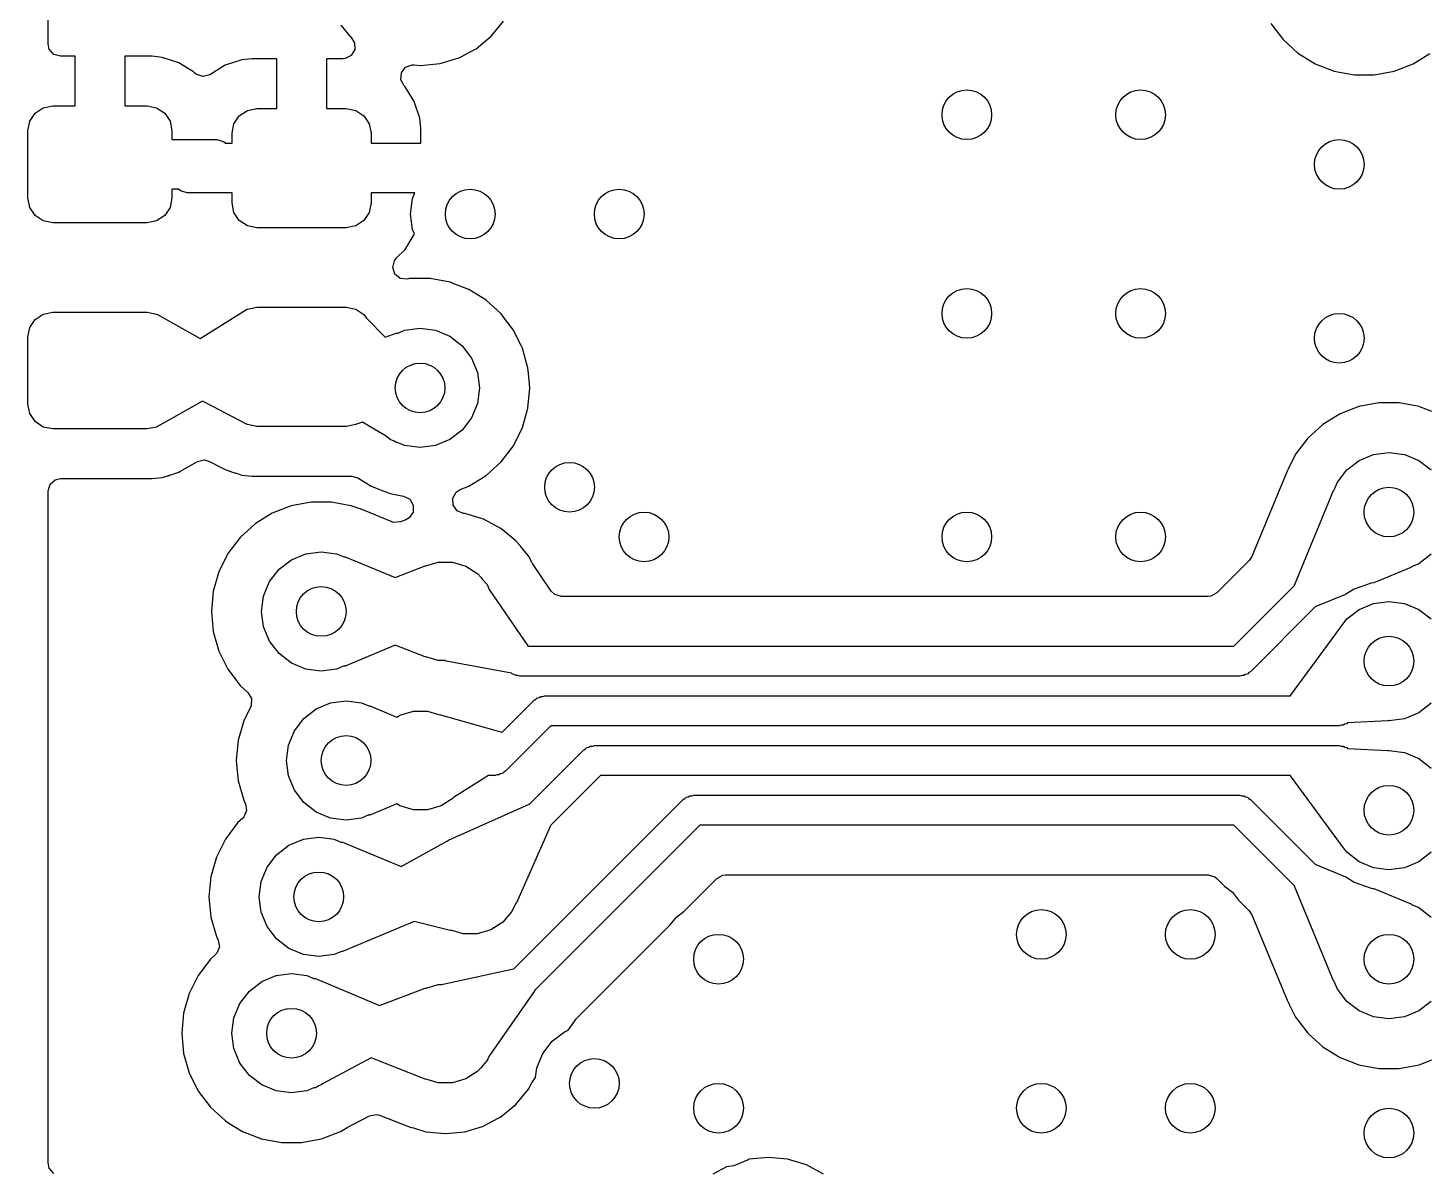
# Model space of a CAD drawing. Extents: x 90 to 175, y -109.5 to -35.9.
# Drawn here: x 149.3 to 163.36, y -83.89 to -72.38 of the extents above; entities that cross this region are included whole.
import ezdxf

# ---------------------------------------------------------------- set-up
doc = ezdxf.new("R2010")
doc.units = 0
doc.layers.add('BLACK', color=7, linetype='CONTINUOUS')

msp = doc.modelspace()

# ---------------------------------------------------------------- linework, layer by layer
at = {"layer": 'BLACK', "linetype": 'CONTINUOUS'}
for p, q in [((149.5, -72.5385), (149.5, -66.364712)), ((152.446898, -72.348514), (152.539114, -72.460881)), ((153.960883, -72.460883), (154.08591, -72.308538)), ((161.810327, -72.331821), (161.86458, -72.403664)), ((161.86458, -72.403664), (161.933237, -72.494581)), ((149.511206, -72.590011), (149.5, -72.5385)), ((152.539114, -72.460881), (152.547359, -72.467647)), ((152.547359, -72.467647), (152.586693, -72.525394)), ((152.586693, -72.525394), (152.588562, -72.595238)), ((153.808538, -72.58591), (153.960883, -72.460883)), ((161.933237, -72.494581), (162.083958, -72.63198)), ((149.556961, -72.642815), (149.511206, -72.590011)), ((149.624, -72.6625), (149.556961, -72.642815)), ((149.7725, -72.6625), (149.624, -72.6625)), ((149.7725, -73.1625), (149.7725, -72.6625)), ((150.547486, -72.6625), (150.2725, -72.6625)), ((150.2725, -72.6625), (150.2725, -73.1625)), ((150.65019, -72.672993), (150.547486, -72.6625)), ((150.650197, -72.672994), (150.65019, -72.672993)), ((150.816619, -72.728141), (150.650197, -72.672994)), ((151.449802, -72.697994), (151.28338, -72.753141)), ((151.552512, -72.687501), (151.449802, -72.697994)), ((151.552529, -72.6875), (151.552512, -72.687501)), ((151.8025, -72.6875), (151.552529, -72.6875)), ((151.8025, -73.1875), (151.8025, -72.6875)), ((152.468693, -72.6875), (152.3025, -72.6875)), ((152.3025, -72.6875), (152.3025, -73.1875)), ((152.489618, -72.685722), (152.468693, -72.6875)), ((152.552375, -72.655006), (152.489618, -72.685722)), ((152.588562, -72.595238), (152.552375, -72.655006)), ((153.446132, -72.736024), (153.634727, -72.678814)), ((153.634727, -72.678814), (153.645616, -72.672994)), ((153.645616, -72.672994), (153.750322, -72.617027)), ((153.750322, -72.617027), (153.808538, -72.58591)), ((162.083958, -72.63198), (162.08396, -72.631982)), ((162.08396, -72.631982), (162.133249, -72.6625)), ((162.133249, -72.6625), (162.257363, -72.739348)), ((163.242637, -72.739348), (163.410224, -72.635582)), ((150.816624, -72.728143), (150.816619, -72.728141)), ((150.965845, -72.820184), (150.816624, -72.728143)), ((150.976187, -72.830526), (150.965845, -72.820184)), ((150.994908, -72.845901), (150.976187, -72.830526)), ((151.061572, -72.866824), (150.994908, -72.845901)), ((151.128964, -72.848384), (151.061572, -72.866824)), ((151.283371, -72.753145), (151.128964, -72.848384)), ((151.28338, -72.753141), (151.283371, -72.753145)), ((153.052255, -72.898756), (153.057239, -72.829064)), ((153.057239, -72.829064), (153.099111, -72.773131)), ((153.099111, -72.773131), (153.164575, -72.748714)), ((153.164575, -72.748714), (153.185565, -72.748994)), ((153.185565, -72.748994), (153.25, -72.755341)), ((153.25, -72.755341), (153.446132, -72.736024)), ((162.257363, -72.739348), (162.447544, -72.813024)), ((162.447544, -72.813024), (162.648024, -72.8505)), ((162.648024, -72.8505), (162.648026, -72.8505)), ((162.648026, -72.8505), (162.851974, -72.8505)), ((162.851974, -72.8505), (162.851976, -72.8505)), ((162.851976, -72.8505), (163.052456, -72.813024)), ((163.052456, -72.813024), (163.242637, -72.739348)), ((153.08574, -72.960079), (153.052255, -72.898756)), ((153.094815, -72.969154), (153.08574, -72.960079)), ((153.186856, -73.118375), (153.094815, -72.969154)), ((153.186858, -73.11838), (153.186856, -73.118375)), ((153.242005, -73.284802), (153.186858, -73.11838)), ((149.31653, -73.316829), (149.370723, -73.235723)), ((149.370723, -73.235723), (149.451829, -73.18153)), ((149.451829, -73.18153), (149.5475, -73.1625)), ((149.5475, -73.1625), (149.7725, -73.1625)), ((150.2725, -73.1625), (150.4975, -73.1625)), ((150.4975, -73.1625), (150.593171, -73.18153)), ((150.593171, -73.18153), (150.674277, -73.235723)), ((150.674277, -73.235723), (150.72847, -73.316829)), ((151.37153, -73.341829), (151.425723, -73.260723)), ((151.425723, -73.260723), (151.506829, -73.20653)), ((151.506829, -73.20653), (151.6025, -73.1875)), ((151.6025, -73.1875), (151.8025, -73.1875)), ((152.3025, -73.1875), (152.5025, -73.1875)), ((152.5025, -73.1875), (152.598171, -73.20653)), ((152.598171, -73.20653), (152.679277, -73.260723)), ((152.679277, -73.260723), (152.73347, -73.341829)), ((149.2975, -73.4125), (149.31653, -73.316829)), ((149.2975, -74.0875), (149.2975, -73.4125)), ((150.72847, -73.316829), (150.7475, -73.4125)), ((150.7475, -73.4125), (150.7475, -73.5)), ((151.3525, -73.4375), (151.37153, -73.341829)), ((152.73347, -73.341829), (152.7525, -73.4375)), ((153.252498, -73.387513), (153.242005, -73.284802)), ((153.252499, -73.387528), (153.252498, -73.387513)), ((153.252499, -73.5375), (153.252499, -73.387528)), ((150.7475, -73.5), (151.198638, -73.5)), ((151.198638, -73.5), (151.265677, -73.519685)), ((151.265677, -73.519685), (151.286319, -73.536319)), ((151.286319, -73.536319), (151.2875, -73.5375)), ((151.2875, -73.5375), (151.3525, -73.5375)), ((151.3525, -73.5375), (151.3525, -73.4375)), ((152.7525, -73.4375), (152.7525, -73.5375)), ((152.7525, -73.5375), (153.252499, -73.5375)), ((149.31653, -74.183171), (149.2975, -74.0875)), ((150.7475, -74.0875), (150.72847, -74.183171)), ((150.8125, -74), (150.7475, -74)), ((150.7475, -74), (150.7475, -74.0875)), ((150.813681, -74.001181), (150.8125, -74)), ((150.834323, -74.017815), (150.813681, -74.001181)), ((150.901362, -74.0375), (150.834323, -74.017815)), ((151.3525, -74.0375), (150.901362, -74.0375)), ((151.3525, -74.1375), (151.3525, -74.0375)), ((153.194142, -74.0375), (152.7525, -74.0375)), ((152.7525, -74.0375), (152.7525, -74.1375)), ((153.15, -74.25), (153.170445, -74.094709)), ((153.170445, -74.094709), (153.194142, -74.0375)), ((149.370723, -74.264277), (149.31653, -74.183171)), ((149.451829, -74.31847), (149.370723, -74.264277)), ((150.674277, -74.264277), (150.593171, -74.31847)), ((150.72847, -74.183171), (150.674277, -74.264277)), ((151.37153, -74.233171), (151.3525, -74.1375)), ((151.425723, -74.314277), (151.37153, -74.233171)), ((152.73347, -74.233171), (152.679277, -74.314277)), ((152.7525, -74.1375), (152.73347, -74.233171)), ((153.170445, -74.405291), (153.15, -74.25)), ((149.5475, -74.3375), (149.451829, -74.31847)), ((150.4975, -74.3375), (149.5475, -74.3375)), ((150.593171, -74.31847), (150.4975, -74.3375)), ((151.506829, -74.36847), (151.425723, -74.314277)), ((151.6025, -74.3875), (151.506829, -74.36847)), ((152.5025, -74.3875), (151.6025, -74.3875)), ((152.598171, -74.36847), (152.5025, -74.3875)), ((152.679277, -74.314277), (152.598171, -74.36847)), ((153.189012, -74.450117), (153.170445, -74.405291)), ((153.094817, -74.605842), (153.186856, -74.456624)), ((153.186856, -74.456624), (153.186858, -74.456619)), ((153.186858, -74.456619), (153.189012, -74.450117)), ((153.005678, -74.694981), (153.094817, -74.605842)), ((152.969468, -74.787867), (152.986322, -74.72006)), ((152.991949, -74.854021), (152.969468, -74.787867)), ((152.986322, -74.72006), (153.005678, -74.694981)), ((153.046626, -74.89752), (152.991949, -74.854021)), ((153.116141, -74.904552), (153.046626, -74.89752)), ((153.143167, -74.8995), (153.116141, -74.904552)), ((153.143171, -74.8995), (153.143167, -74.8995)), ((153.347123, -74.8995), (153.143171, -74.8995)), ((153.547603, -74.936976), (153.347123, -74.8995)), ((153.586467, -74.952032), (153.547603, -74.936976)), ((153.737782, -75.010651), (153.586467, -74.952032)), ((153.737789, -75.010655), (153.737782, -75.010651)), ((153.911186, -75.118017), (153.737789, -75.010655)), ((149.451829, -75.25653), (149.5475, -75.2375)), ((149.5475, -75.2375), (150.4975, -75.2375)), ((150.4975, -75.2375), (150.593171, -75.25653)), ((151.029757, -75.50281), (151.498696, -75.21158)), ((151.498696, -75.21158), (151.499458, -75.211454)), ((151.499458, -75.211454), (151.506829, -75.20653)), ((151.506829, -75.20653), (151.6025, -75.1875)), ((151.6025, -75.1875), (152.5025, -75.1875)), ((152.5025, -75.1875), (152.598171, -75.20653)), ((152.598171, -75.20653), (152.679277, -75.260723)), ((153.911188, -75.118019), (153.911186, -75.118017)), ((154.061909, -75.255418), (153.911188, -75.118019)), ((149.2975, -75.4875), (149.31653, -75.391829)), ((149.31653, -75.391829), (149.370723, -75.310723)), ((149.370723, -75.310723), (149.451829, -75.25653)), ((150.593171, -75.25653), (150.598897, -75.260356)), ((150.598897, -75.260356), (150.600884, -75.260881)), ((150.600884, -75.260881), (151.029757, -75.50281)), ((152.679277, -75.260723), (152.705126, -75.299409)), ((152.705126, -75.299409), (152.708567, -75.30114)), ((152.708567, -75.30114), (152.893525, -75.490331)), ((154.105529, -75.313181), (154.061909, -75.255418)), ((154.18482, -75.418179), (154.105529, -75.313181)), ((149.2975, -76.1625), (149.2975, -75.4875)), ((152.893525, -75.490331), (153.005007, -75.449526)), ((153.005007, -75.449526), (153.013953, -75.4499)), ((153.013953, -75.4499), (153.015316, -75.45132)), ((153.015316, -75.45132), (153.089856, -75.420445)), ((153.089856, -75.420445), (153.245147, -75.4)), ((153.245147, -75.4), (153.400438, -75.420445)), ((153.400438, -75.420445), (153.545147, -75.480385)), ((153.545147, -75.480385), (153.669411, -75.575736)), ((154.220258, -75.489348), (154.18482, -75.418179)), ((154.265516, -75.58024), (154.220258, -75.489348)), ((153.669411, -75.575736), (153.764762, -75.7)), ((154.275729, -75.60075), (154.265516, -75.58024)), ((154.311793, -75.7275), (154.275729, -75.60075)), ((153.764762, -75.7), (153.824702, -75.844709)), ((154.331544, -75.796917), (154.311793, -75.7275)), ((154.337015, -75.855965), (154.331544, -75.796917)), ((153.824702, -75.844709), (153.845147, -76)), ((154.350362, -76), (154.337015, -75.855965)), ((153.845147, -76), (153.824702, -76.155291)), ((154.331544, -76.203083), (154.350362, -76)), ((149.31653, -76.258171), (149.2975, -76.1625)), ((151.055147, -76.132865), (150.600887, -76.389117)), ((151.157269, -76.186134), (151.055147, -76.132865)), ((151.498971, -76.364371), (151.157269, -76.186134)), ((153.824702, -76.155291), (153.764762, -76.3)), ((154.275729, -76.39925), (154.331544, -76.203083)), ((162.697541, -76.186977), (162.507364, -76.260651)), ((162.697544, -76.186976), (162.697541, -76.186976)), ((162.697541, -76.186976), (162.697541, -76.186977)), ((162.898024, -76.1495), (162.697544, -76.186976)), ((163.101976, -76.1495), (162.898024, -76.1495)), ((163.302456, -76.186976), (163.101976, -76.1495)), ((163.344033, -76.203083), (163.302456, -76.186976)), ((163.430706, -76.23666), (163.344033, -76.203083)), ((149.370723, -76.339277), (149.31653, -76.258171)), ((149.451829, -76.39347), (149.370723, -76.339277)), ((151.501593, -76.364971), (151.498971, -76.364371)), ((151.506829, -76.36847), (151.501593, -76.364971)), ((151.6025, -76.3875), (151.506829, -76.36847)), ((152.598171, -76.36847), (152.5025, -76.3875)), ((152.60209, -76.365851), (152.598171, -76.36847)), ((152.605287, -76.366066), (152.60209, -76.365851)), ((152.665726, -76.345656), (152.605287, -76.366066)), ((152.784554, -76.416541), (152.665726, -76.345656)), ((153.764762, -76.3), (153.669411, -76.424264)), ((162.333958, -76.368019), (162.183237, -76.505418)), ((162.33396, -76.368017), (162.333958, -76.368019)), ((162.507357, -76.260655), (162.33396, -76.368017)), ((162.507364, -76.260651), (162.507357, -76.260655)), ((149.5475, -76.4125), (149.451829, -76.39347)), ((150.4975, -76.4125), (149.5475, -76.4125)), ((150.593171, -76.39347), (150.4975, -76.4125)), ((150.599418, -76.389295), (150.593171, -76.39347)), ((150.600887, -76.389117), (150.599418, -76.389295)), ((152.5025, -76.3875), (151.6025, -76.3875)), ((152.902547, -76.486927), (152.784554, -76.416541)), ((152.945147, -76.519615), (152.902547, -76.486927)), ((153.669411, -76.424264), (153.545147, -76.519615)), ((154.18482, -76.581821), (154.275729, -76.39925)), ((162.183237, -76.505418), (162.060327, -76.668178)), ((152.985055, -76.536145), (152.945147, -76.519615)), ((152.99462, -76.541851), (152.985055, -76.536145)), ((153.003931, -76.547405), (152.99462, -76.541851)), ((153.005431, -76.548159), (153.003931, -76.547405)), ((153.014091, -76.548172), (153.005431, -76.548159)), ((153.089856, -76.579555), (153.014091, -76.548172)), ((153.245147, -76.6), (153.089856, -76.579555)), ((153.400438, -76.579555), (153.245147, -76.6)), ((153.545147, -76.519615), (153.400438, -76.579555)), ((154.061911, -76.744579), (154.18482, -76.581821)), ((162.844709, -76.670445), (163, -76.65)), ((163, -76.65), (163.155291, -76.670445)), ((150.849251, -76.829396), (151.005977, -76.740985)), ((151.005977, -76.740985), (151.074035, -76.725193)), ((151.074035, -76.725193), (151.124247, -76.739045)), ((151.124247, -76.739045), (151.248523, -76.80387)), ((153.911188, -76.881981), (154.061911, -76.744579)), ((162.060327, -76.668178), (161.985026, -76.819403)), ((162.575736, -76.825736), (162.7, -76.730385)), ((162.7, -76.730385), (162.844709, -76.670445)), ((163.155291, -76.670445), (163.3, -76.730385)), ((163.3, -76.730385), (163.424264, -76.825736)), ((149.519685, -76.96996), (149.572489, -76.924205)), ((149.572489, -76.924205), (149.623995, -76.912999)), ((149.623995, -76.912999), (150.547508, -76.912999)), ((150.547508, -76.912999), (150.650297, -76.902499)), ((150.650297, -76.902499), (150.703194, -76.88497)), ((150.703194, -76.88497), (150.709346, -76.883424)), ((150.709277, -76.883176), (150.715134, -76.881536)), ((150.709346, -76.883424), (150.709277, -76.883176)), ((150.715134, -76.881536), (150.71515, -76.881534)), ((150.71515, -76.881534), (150.722851, -76.878539)), ((150.722851, -76.878539), (150.725733, -76.877501)), ((150.725733, -76.877501), (150.816834, -76.847314)), ((150.816834, -76.847314), (150.83052, -76.838871)), ((150.83052, -76.838871), (150.845354, -76.831492)), ((150.845257, -76.831287), (150.849246, -76.829398)), ((150.845354, -76.831492), (150.845257, -76.831287)), ((150.849246, -76.829397), (150.849251, -76.829396)), ((150.849246, -76.829398), (150.849246, -76.829397)), ((151.248523, -76.80387), (151.265187, -76.812562)), ((151.265187, -76.812562), (151.265193, -76.812564)), ((151.265193, -76.812564), (151.269001, -76.81425)), ((151.269001, -76.81425), (151.276456, -76.818175)), ((151.276456, -76.818175), (151.283166, -76.822314)), ((151.283166, -76.822314), (151.367552, -76.850276)), ((151.367552, -76.850276), (151.379335, -76.854618)), ((151.379335, -76.854618), (151.386079, -76.857103)), ((151.386079, -76.857103), (151.38608, -76.857103)), ((151.38608, -76.857103), (151.386085, -76.857105)), ((151.386085, -76.857105), (151.389944, -76.857989)), ((151.389944, -76.857989), (151.395595, -76.859569)), ((151.395595, -76.859569), (151.412995, -76.865334)), ((151.412995, -76.865334), (151.449703, -76.877499)), ((151.449703, -76.877499), (151.552491, -76.888)), ((151.552491, -76.888), (152.552508, -76.887999)), ((152.552508, -76.887999), (152.553544, -76.887999)), ((152.553544, -76.887999), (152.618821, -76.906572)), ((152.618821, -76.906572), (152.752506, -76.989346)), ((153.737784, -76.989348), (153.911188, -76.881981)), ((161.97379, -76.838742), (161.620966, -77.695597)), ((161.973792, -76.838737), (161.97379, -76.838742)), ((161.982913, -76.823291), (161.973792, -76.838737)), ((161.985026, -76.819403), (161.982913, -76.823291)), ((162.480385, -76.95), (162.575736, -76.825736)), ((149.5, -77.036999), (149.519685, -76.96996)), ((149.5, -83.801), (149.5, -77.036999)), ((152.752506, -76.989346), (152.752508, -76.989346)), ((152.752508, -76.989346), (152.75251, -76.989348)), ((152.75251, -76.989348), (152.752518, -76.989351)), ((152.752518, -76.989351), (152.77189, -76.996856)), ((152.77189, -76.996856), (152.777339, -76.999274)), ((152.777339, -76.999274), (152.778402, -76.999809)), ((152.778402, -76.999809), (152.778411, -76.999812)), ((152.778411, -76.999812), (152.778412, -76.999813)), ((152.778412, -76.999813), (152.862256, -77.032959)), ((152.862256, -77.032959), (152.868038, -77.034499)), ((152.868038, -77.034499), (152.874474, -77.036596)), ((152.874474, -77.036596), (152.942691, -77.063024)), ((152.942691, -77.063024), (153.079584, -77.088613)), ((153.573838, -77.109598), (153.608953, -77.049194)), ((153.608953, -77.049194), (153.649459, -77.023564)), ((153.649459, -77.023564), (153.737784, -76.989348)), ((162.048374, -77.985253), (162.441215, -77.031212)), ((162.441215, -77.031212), (162.447533, -77.024869)), ((162.447533, -77.024869), (162.449375, -77.024865)), ((162.449375, -77.024865), (162.480385, -76.95)), ((151.947541, -77.186977), (151.757364, -77.260651)), ((151.947544, -77.186976), (151.947541, -77.186976)), ((151.947541, -77.186976), (151.947541, -77.186977)), ((152.148024, -77.1495), (151.947544, -77.186976)), ((152.351976, -77.1495), (152.148024, -77.1495)), ((152.511922, -77.179399), (152.351976, -77.1495)), ((152.552461, -77.186977), (152.511922, -77.179399)), ((152.607979, -77.208485), (152.552461, -77.186977)), ((152.627721, -77.213674), (152.607979, -77.208485)), ((152.627664, -77.213907), (152.627721, -77.213674)), ((152.633584, -77.215372), (152.627664, -77.213907)), ((152.684819, -77.233551), (152.633584, -77.215372)), ((153.079584, -77.088613), (153.141862, -77.12028)), ((153.141862, -77.12028), (153.177136, -77.180592)), ((153.177136, -77.180592), (153.174203, -77.2504)), ((153.576955, -77.179399), (153.573838, -77.109598)), ((153.617314, -77.236433), (153.576955, -77.179399)), ((151.757357, -77.260655), (151.58396, -77.368017)), ((151.757364, -77.260651), (151.757357, -77.260655)), ((152.954639, -77.345974), (152.684819, -77.233551)), ((152.977327, -77.352965), (152.954639, -77.345974)), ((153.046958, -77.347203), (152.977327, -77.352965)), ((153.101425, -77.326192), (153.046958, -77.347203)), ((153.133994, -77.30754), (153.101425, -77.326192)), ((153.174203, -77.2504), (153.133994, -77.30754)), ((153.682101, -77.262594), (153.617314, -77.236433)), ((153.696129, -77.263975), (153.682101, -77.262594)), ((153.696132, -77.263976), (153.696129, -77.263975)), ((153.884727, -77.321186), (153.696132, -77.263976)), ((153.884733, -77.321188), (153.884727, -77.321186)), ((154.058532, -77.414086), (153.884733, -77.321188)), ((151.583958, -77.368019), (151.433237, -77.505418)), ((151.58396, -77.368017), (151.583958, -77.368019)), ((154.058539, -77.41409), (154.058532, -77.414086)), ((154.210881, -77.539115), (154.058539, -77.41409)), ((151.433237, -77.505418), (151.310327, -77.668178)), ((154.210883, -77.539117), (154.210881, -77.539115)), ((154.238927, -77.573289), (154.210883, -77.539117)), ((154.243231, -77.578012), (154.238927, -77.573289)), ((154.248267, -77.582996), (154.243231, -77.578012)), ((154.249896, -77.584608), (154.248267, -77.582996)), ((154.258861, -77.595465), (154.249896, -77.584608)), ((154.273118, -77.614489), (154.258861, -77.595465)), ((154.274437, -77.616336), (154.273118, -77.614489)), ((154.276964, -77.619636), (154.274437, -77.616336)), ((154.33591, -77.691462), (154.276964, -77.619636)), ((151.310327, -77.668178), (151.219422, -77.850739)), ((151.825736, -77.825736), (151.95, -77.730385)), ((151.95, -77.730385), (152.094709, -77.670445)), ((152.094709, -77.670445), (152.25, -77.65)), ((152.25, -77.65), (152.405291, -77.670445)), ((152.405291, -77.670445), (152.480153, -77.701454)), ((152.480153, -77.701454), (152.481454, -77.700158)), ((152.481454, -77.700158), (152.490409, -77.700172)), ((152.490409, -77.700172), (152.490415, -77.700174)), ((152.490415, -77.700174), (152.9933, -77.909709)), ((153.302235, -77.792264), (153.428843, -77.755089)), ((153.428843, -77.755089), (153.571157, -77.755089)), ((153.571157, -77.755089), (153.707708, -77.795184)), ((154.370096, -77.755421), (154.33591, -77.691462)), ((154.373557, -77.761896), (154.370096, -77.755421)), ((154.376935, -77.767486), (154.373557, -77.761896)), ((154.565331, -78.045126), (154.376935, -77.767486)), ((161.593987, -77.736065), (161.266871, -78.063182)), ((161.620966, -77.695597), (161.593987, -77.736065)), ((163.3, -77.769615), (163.225134, -77.800624)), ((163.424264, -77.674264), (163.3, -77.769615)), ((151.219417, -77.850752), (151.163602, -78.046917)), ((151.219422, -77.850739), (151.219417, -77.850752)), ((151.730385, -77.95), (151.825736, -77.825736)), ((152.9933, -77.909709), (153.297456, -77.792381)), ((153.297456, -77.792381), (153.298026, -77.792161)), ((153.298026, -77.792161), (153.302235, -77.792264)), ((153.707708, -77.795184), (153.82743, -77.872125)), ((153.82743, -77.872125), (153.855528, -77.904552)), ((153.855528, -77.904552), (153.860091, -77.90645)), ((153.860091, -77.90645), (153.861488, -77.908142)), ((153.861488, -77.908142), (153.871774, -77.923301)), ((153.871774, -77.923301), (153.920627, -77.97968)), ((163.218785, -77.808785), (162.849181, -77.960974)), ((163.218791, -77.808782), (163.218785, -77.808785)), ((163.225132, -77.80246), (163.218791, -77.808782)), ((163.225134, -77.800624), (163.225132, -77.80246)), ((151.163602, -78.046917), (151.144785, -78.249999)), ((151.670445, -78.094709), (151.730385, -77.95)), ((153.920627, -77.97968), (153.942436, -78.027436)), ((153.942436, -78.027436), (154.328937, -78.597026)), ((154.600899, -78.079815), (154.565331, -78.045126)), ((161.266871, -78.063182), (161.20555, -78.096666)), ((161.437868, -78.6), (162.04769, -77.990177)), ((162.047494, -77.989704), (162.048374, -77.985253)), ((162.04769, -77.990177), (162.047494, -77.989704)), ((162.614705, -78.046688), (162.565516, -78.077595)), ((162.650478, -78.024211), (162.614705, -78.046688)), ((162.650481, -78.024209), (162.650478, -78.024211)), ((162.820746, -77.964631), (162.650481, -78.024209)), ((162.820748, -77.964631), (162.820746, -77.964631)), ((162.846036, -77.961781), (162.820748, -77.964631)), ((162.849181, -77.960974), (162.846036, -77.961781)), ((151.65, -78.25), (151.670445, -78.094709)), ((154.667938, -78.0995), (154.600899, -78.079815)), ((155.496202, -78.0995), (154.667938, -78.0995)), ((155.5, -78.1), (155.496202, -78.0995)), ((155.503798, -78.0995), (155.5, -78.1)), ((158.746202, -78.0995), (155.503798, -78.0995)), ((158.75, -78.1), (158.746202, -78.0995)), ((158.753798, -78.0995), (158.75, -78.1)), ((160.496202, -78.0995), (158.753798, -78.0995)), ((160.5, -78.1), (160.496202, -78.0995)), ((160.503798, -78.0995), (160.5, -78.1)), ((161.179192, -78.0995), (160.503798, -78.0995)), ((161.20555, -78.096666), (161.179192, -78.0995)), ((162.260516, -78.201615), (161.606066, -78.856066)), ((162.26475, -78.201624), (162.260516, -78.201615)), ((162.563746, -78.078507), (162.26475, -78.201624)), ((162.565516, -78.077595), (162.563746, -78.078507)), ((162.7, -78.230385), (162.844709, -78.170445)), ((162.844709, -78.170445), (163, -78.15)), ((163, -78.15), (163.155291, -78.170445)), ((163.155291, -78.170445), (163.3, -78.230385)), ((151.144785, -78.249999), (151.144785, -78.25)), ((151.144785, -78.25), (151.163602, -78.453082)), ((151.670445, -78.405291), (151.65, -78.25)), ((162.480385, -78.45), (162.575736, -78.325736)), ((162.575736, -78.325736), (162.7, -78.230385)), ((163.3, -78.230385), (163.424264, -78.325736)), ((151.163602, -78.453082), (151.219417, -78.649247)), ((151.730385, -78.55), (151.670445, -78.405291)), ((162.009376, -79.096909), (162.475095, -78.462769)), ((162.475095, -78.462769), (162.480385, -78.45)), ((151.825736, -78.674264), (151.730385, -78.55)), ((152.9933, -78.590289), (152.490415, -78.799825)), ((153.298026, -78.707838), (152.9933, -78.590289)), ((154.328937, -78.597026), (154.329851, -78.6)), ((154.329851, -78.6), (161.437868, -78.6)), ((151.219417, -78.649247), (151.219422, -78.64926)), ((151.219422, -78.64926), (151.310327, -78.831821)), ((151.95, -78.769615), (151.825736, -78.674264)), ((153.302414, -78.707788), (153.298026, -78.707838)), ((153.428843, -78.744911), (153.302414, -78.707788)), ((153.501447, -78.744911), (153.428843, -78.744911)), ((153.502069, -78.746891), (153.501447, -78.744911)), ((153.509602, -78.751733), (153.502069, -78.746891)), ((154.165168, -78.870072), (153.509602, -78.751733)), ((151.310327, -78.831821), (151.433237, -78.99458)), ((152.094709, -78.829555), (151.95, -78.769615)), ((152.25, -78.85), (152.094709, -78.829555)), ((152.405291, -78.829555), (152.25, -78.85)), ((152.480155, -78.798545), (152.405291, -78.829555)), ((152.48146, -78.799844), (152.480155, -78.798545)), ((152.490415, -78.799825), (152.48146, -78.799844)), ((154.175, -78.879904), (154.165168, -78.870072)), ((154.194074, -78.885015), (154.175, -78.879904)), ((154.211177, -78.894889), (154.194074, -78.885015)), ((154.230925, -78.894889), (154.211177, -78.894889)), ((154.25, -78.9), (154.230925, -78.894889)), ((161.5, -78.9), (154.25, -78.9)), ((161.519075, -78.894889), (161.5, -78.9)), ((161.538823, -78.894889), (161.519075, -78.894889)), ((161.555925, -78.885015), (161.538823, -78.894889)), ((161.575, -78.879904), (161.555925, -78.885015)), ((161.588964, -78.865939), (161.575, -78.879904)), ((161.606066, -78.856066), (161.588964, -78.865939)), ((151.433237, -78.99458), (151.5109, -79.065379)), ((151.5109, -79.065379), (151.547181, -79.12509)), ((151.547181, -79.12509), (151.545421, -79.194937)), ((152.2, -79.230385), (152.344709, -79.170445)), ((152.344709, -79.170445), (152.5, -79.15)), ((152.5, -79.15), (152.655291, -79.170445)), ((152.655291, -79.170445), (152.730153, -79.201454)), ((154.070152, -79.467715), (154.393934, -79.143934)), ((154.393934, -79.143934), (154.411035, -79.13406)), ((154.411035, -79.13406), (154.425, -79.120096)), ((154.425, -79.120096), (154.444074, -79.114984)), ((154.444074, -79.114984), (154.461177, -79.105111)), ((154.461177, -79.105111), (154.480925, -79.105111)), ((154.480925, -79.105111), (154.5, -79.1)), ((154.5, -79.1), (162.008363, -79.1)), ((162.008363, -79.1), (162.009376, -79.096909)), ((163.424264, -79.174264), (163.3, -79.269615)), ((151.538363, -79.212287), (151.469421, -79.350743)), ((151.545421, -79.194937), (151.538363, -79.212287)), ((151.980385, -79.45), (152.075736, -79.325736)), ((152.075736, -79.325736), (152.2, -79.230385)), ((152.730153, -79.201454), (152.731454, -79.200158)), ((152.731454, -79.200158), (152.740409, -79.200172)), ((152.740409, -79.200172), (152.740415, -79.200174)), ((152.740415, -79.200174), (153.012797, -79.313666)), ((153.012797, -79.313666), (153.018404, -79.310535)), ((153.018404, -79.310535), (153.042292, -79.295184)), ((153.042292, -79.295184), (153.178843, -79.255089)), ((153.178843, -79.255089), (153.321157, -79.255089)), ((153.321157, -79.255089), (153.444492, -79.291303)), ((153.444492, -79.291303), (153.451357, -79.29091)), ((153.451357, -79.29091), (154.067787, -79.466326)), ((163.155291, -79.329555), (163, -79.35)), ((163.3, -79.269615), (163.155291, -79.329555)), ((151.469417, -79.350752), (151.413602, -79.546917)), ((151.469421, -79.350743), (151.469417, -79.350752)), ((151.920445, -79.594709), (151.980385, -79.45)), ((154.067787, -79.466326), (154.070152, -79.467715)), ((154.562132, -79.4), (154.106066, -79.856066)), ((162.5, -79.4), (154.562132, -79.4)), ((162.519075, -79.394889), (162.5, -79.4)), ((162.538823, -79.394889), (162.519075, -79.394889)), ((162.555925, -79.385015), (162.538823, -79.394889)), ((162.575, -79.379904), (162.555925, -79.385015)), ((162.583953, -79.37095), (162.575, -79.379904)), ((162.988906, -79.350558), (162.583953, -79.37095)), ((162.992418, -79.349001), (162.988906, -79.350558)), ((163, -79.35), (162.992418, -79.349001)), ((151.413602, -79.546917), (151.394785, -79.749999)), ((151.9, -79.75), (151.920445, -79.594709)), ((154.944074, -79.614984), (154.961177, -79.605111)), ((154.961177, -79.605111), (154.980925, -79.605111)), ((154.980925, -79.605111), (155, -79.6)), ((155, -79.6), (162.5, -79.6)), ((162.5, -79.6), (162.519075, -79.605111)), ((162.519075, -79.605111), (162.538823, -79.605111)), ((162.538823, -79.605111), (162.555925, -79.614984)), ((151.394785, -79.749999), (151.394785, -79.75)), ((151.394785, -79.75), (151.413602, -79.953082)), ((151.920445, -79.905291), (151.9, -79.75)), ((154.347891, -80.189976), (154.893934, -79.643934)), ((154.893934, -79.643934), (154.911035, -79.63406)), ((154.911035, -79.63406), (154.925, -79.620096)), ((154.925, -79.620096), (154.944074, -79.614984)), ((162.555925, -79.614984), (162.575, -79.620096)), ((162.575, -79.620096), (162.583952, -79.629048)), ((162.583952, -79.629048), (162.988906, -79.649441)), ((162.988906, -79.649441), (162.992238, -79.651021)), ((162.992238, -79.651021), (163, -79.65)), ((163, -79.65), (163.155291, -79.670445)), ((163.155291, -79.670445), (163.3, -79.730385)), ((163.3, -79.730385), (163.424264, -79.825736)), ((154.055925, -79.885015), (154.038823, -79.894889)), ((154.075, -79.879904), (154.055925, -79.885015)), ((154.088964, -79.865939), (154.075, -79.879904)), ((154.106066, -79.856066), (154.088964, -79.865939)), ((151.413602, -79.953082), (151.469417, -80.149247)), ((151.980385, -80.05), (151.920445, -79.905291)), ((153.934154, -79.9), (153.581415, -80.123275)), ((154, -79.9), (153.934154, -79.9)), ((154.019075, -79.894889), (154, -79.9)), ((154.038823, -79.894889), (154.019075, -79.894889)), ((155.062132, -79.9), (154.560821, -80.40131)), ((162.008363, -79.9), (155.062132, -79.9)), ((162.009376, -79.90309), (162.008363, -79.9)), ((162.475094, -80.537226), (162.009376, -79.90309)), ((151.469417, -80.149247), (151.469424, -80.149265)), ((151.469424, -80.149265), (151.486998, -80.184558)), ((152.075736, -80.174264), (151.980385, -80.05)), ((152.2, -80.269615), (152.075736, -80.174264)), ((153.57743, -80.127875), (153.457708, -80.204816)), ((153.581415, -80.123275), (153.57743, -80.127875)), ((154.190752, -81.847115), (155.893934, -80.143934)), ((155.893934, -80.143934), (155.911035, -80.13406)), ((155.911035, -80.13406), (155.925, -80.120096)), ((155.925, -80.120096), (155.944074, -80.114984)), ((155.944074, -80.114984), (155.961177, -80.105111)), ((155.961177, -80.105111), (155.980925, -80.105111)), ((155.980925, -80.105111), (156, -80.1)), ((156, -80.1), (161.5, -80.1)), ((161.5, -80.1), (161.519075, -80.105111)), ((161.519075, -80.105111), (161.538823, -80.105111)), ((161.538823, -80.105111), (161.555925, -80.114984)), ((161.555925, -80.114984), (161.575, -80.120096)), ((161.575, -80.120096), (161.588964, -80.13406)), ((161.588964, -80.13406), (161.606066, -80.143934)), ((161.606066, -80.143934), (162.259821, -80.797689)), ((151.499259, -80.253343), (151.472386, -80.317838)), ((151.486998, -80.184558), (151.499259, -80.253343)), ((152.344709, -80.329555), (152.2, -80.269615)), ((152.730155, -80.298545), (152.655291, -80.329555)), ((152.73146, -80.299844), (152.730155, -80.298545)), ((152.740415, -80.299825), (152.73146, -80.299844)), ((153.012797, -80.186332), (152.740415, -80.299825)), ((153.018393, -80.189457), (153.012797, -80.186332)), ((153.042292, -80.204816), (153.018393, -80.189457)), ((153.178843, -80.244911), (153.042292, -80.204816)), ((153.321157, -80.244911), (153.178843, -80.244911)), ((153.457708, -80.204816), (153.321157, -80.244911)), ((153.569076, -80.533442), (154.343703, -80.190079)), ((154.343703, -80.190079), (154.347891, -80.189976)), ((151.408773, -80.377743), (151.285862, -80.540503)), ((151.459537, -80.331465), (151.408773, -80.377743)), ((151.472386, -80.317838), (151.459537, -80.331465)), ((152.5, -80.35), (152.344709, -80.329555)), ((152.655291, -80.329555), (152.5, -80.35)), ((154.559919, -80.406298), (154.216557, -81.180923)), ((156.062132, -80.4), (154.400555, -82.061576)), ((154.560923, -80.401557), (154.559919, -80.406298)), ((154.560821, -80.40131), (154.560923, -80.401557)), ((161.437868, -80.4), (156.062132, -80.4)), ((162.048383, -81.010515), (161.437868, -80.4)), ((151.285862, -80.540503), (151.194957, -80.723064)), ((151.925535, -80.60271), (152.070244, -80.54277)), ((152.070244, -80.54277), (152.225535, -80.522325)), ((152.225535, -80.522325), (152.380826, -80.54277)), ((152.380826, -80.54277), (152.455688, -80.573779)), ((152.455688, -80.573779), (152.456989, -80.572483)), ((152.456989, -80.572483), (152.465944, -80.572497)), ((152.465944, -80.572497), (152.46595, -80.572499)), ((152.46595, -80.572499), (153.053957, -80.817501)), ((153.053957, -80.817501), (153.52053, -80.559169)), ((153.52053, -80.559169), (153.542292, -80.545184)), ((153.542292, -80.545184), (153.563759, -80.53888)), ((153.563759, -80.53888), (153.569076, -80.533442)), ((162.480385, -80.55), (162.475094, -80.537226)), ((162.575736, -80.674264), (162.480385, -80.55)), ((151.194952, -80.723077), (151.139137, -80.919242)), ((151.194957, -80.723064), (151.194952, -80.723077)), ((151.70592, -80.822325), (151.801271, -80.698061)), ((151.801271, -80.698061), (151.925535, -80.60271)), ((162.7, -80.769615), (162.575736, -80.674264)), ((163.424264, -80.674264), (163.3, -80.769615)), ((151.64598, -80.967034), (151.70592, -80.822325)), ((162.259821, -80.797689), (162.260295, -80.797494)), ((162.260295, -80.797494), (162.264746, -80.798374)), ((162.264746, -80.798374), (162.563755, -80.921495)), ((162.844709, -80.829555), (162.7, -80.769615)), ((163, -80.85), (162.844709, -80.829555)), ((163.155291, -80.829555), (163, -80.85)), ((163.3, -80.769615), (163.155291, -80.829555)), ((151.139137, -80.919242), (151.12032, -81.122324)), ((151.625535, -81.122325), (151.64598, -80.967034)), ((155.905132, -81.264812), (156.233127, -80.936819)), ((156.233127, -80.936819), (156.29445, -80.903334)), ((156.29445, -80.903334), (156.320808, -80.9005)), ((156.320808, -80.9005), (159.496202, -80.9005)), ((159.496202, -80.9005), (159.5, -80.9)), ((159.5, -80.9), (159.503798, -80.9005)), ((159.503798, -80.9005), (160.996202, -80.9005)), ((160.996202, -80.9005), (161, -80.9)), ((161, -80.9), (161.003798, -80.9005)), ((161.003798, -80.9005), (161.179192, -80.9005)), ((161.179192, -80.9005), (161.246231, -80.920185)), ((161.246231, -80.920185), (161.266873, -80.936819)), ((161.266873, -80.936819), (161.344865, -81.014811)), ((161.344865, -81.014811), (161.424264, -81.075736)), ((162.048375, -81.014748), (162.048383, -81.010515)), ((162.441217, -81.968791), (162.048375, -81.014748)), ((162.563755, -80.921495), (162.565509, -80.922399)), ((162.565509, -80.922399), (162.650478, -80.975789)), ((162.650478, -80.975789), (162.820745, -81.035368)), ((151.12032, -81.122324), (151.12032, -81.122325)), ((151.12032, -81.122325), (151.139137, -81.325407)), ((151.64598, -81.277616), (151.625535, -81.122325)), ((161.424264, -81.075736), (161.485188, -81.155134)), ((161.485188, -81.155134), (161.593988, -81.263934)), ((162.820745, -81.035368), (162.820746, -81.035368)), ((162.820746, -81.035368), (162.820748, -81.035369)), ((162.820748, -81.035369), (162.835507, -81.037031)), ((162.835507, -81.037031), (162.846038, -81.038217)), ((162.846038, -81.038217), (162.849178, -81.039023)), ((162.849178, -81.039023), (163.218786, -81.191215)), ((151.70592, -81.422325), (151.64598, -81.277616)), ((154.170627, -81.27032), (154.07743, -81.377875)), ((154.20864, -81.187081), (154.170627, -81.27032)), ((154.210072, -81.187098), (154.20864, -81.187081)), ((154.216557, -81.180923), (154.210072, -81.187098)), ((155.825736, -81.325736), (155.905132, -81.264812)), ((161.593988, -81.263934), (161.620967, -81.304402)), ((163.218786, -81.191215), (163.22513, -81.197533)), ((163.22513, -81.197533), (163.225133, -81.199374)), ((163.225133, -81.199374), (163.3, -81.230385)), ((163.3, -81.230385), (163.424264, -81.325736)), ((151.139137, -81.325407), (151.194952, -81.521572)), ((151.801271, -81.546589), (151.70592, -81.422325)), ((153.186429, -81.371951), (152.46595, -81.67215)), ((153.548948, -81.459592), (153.186429, -81.371951)), ((154.07743, -81.377875), (153.957708, -81.454816)), ((154.818466, -82.351478), (155.764813, -81.405131)), ((155.764813, -81.405131), (155.825736, -81.325736)), ((161.620967, -81.304402), (161.973798, -82.161275)), ((151.194952, -81.521572), (151.194959, -81.52159)), ((151.194959, -81.52159), (151.212533, -81.556883)), ((151.212533, -81.556883), (151.224794, -81.625668)), ((151.925535, -81.64194), (151.801271, -81.546589)), ((153.556154, -81.459038), (153.548948, -81.459592)), ((153.556271, -81.45892), (153.556154, -81.459038)), ((153.678843, -81.494911), (153.556271, -81.45892)), ((153.821157, -81.494911), (153.678843, -81.494911)), ((153.957708, -81.454816), (153.821157, -81.494911)), ((151.185072, -81.70379), (151.134308, -81.750068)), ((151.197921, -81.690163), (151.185072, -81.70379)), ((151.224794, -81.625668), (151.197921, -81.690163)), ((152.070244, -81.70188), (151.925535, -81.64194)), ((152.225535, -81.722325), (152.070244, -81.70188)), ((152.380826, -81.70188), (152.225535, -81.722325)), ((152.45569, -81.67087), (152.380826, -81.70188)), ((152.456995, -81.672169), (152.45569, -81.67087)), ((152.46595, -81.67215), (152.456995, -81.672169)), ((151.134308, -81.750068), (151.011397, -81.912828)), ((153.459667, -82.005089), (154.186614, -81.846371)), ((154.186614, -81.846371), (154.190752, -81.847115)), ((151.011397, -81.912828), (150.920492, -82.095389)), ((151.526806, -82.070386), (151.65107, -81.975035)), ((151.65107, -81.975035), (151.795779, -81.915095)), ((151.795779, -81.915095), (151.95107, -81.89465)), ((151.95107, -81.89465), (152.106361, -81.915095)), ((152.106361, -81.915095), (152.181245, -81.946112)), ((152.181245, -81.946112), (152.182511, -81.944849)), ((152.182511, -81.944849), (152.191466, -81.944854)), ((152.191466, -81.944854), (152.838294, -82.216625)), ((162.447539, -81.975132), (162.441217, -81.968791)), ((162.449375, -81.975134), (162.447539, -81.975132)), ((162.480385, -82.05), (162.449375, -81.975134)), ((150.920487, -82.095402), (150.864672, -82.291567)), ((150.920492, -82.095389), (150.920487, -82.095402)), ((151.431455, -82.19465), (151.526806, -82.070386)), ((152.838294, -82.216625), (153.298063, -82.042082)), ((153.298063, -82.042082), (153.302414, -82.042211)), ((153.302414, -82.042211), (153.318552, -82.037473)), ((153.318552, -82.037473), (153.320338, -82.035694)), ((153.320338, -82.035694), (153.322291, -82.035083)), ((153.322291, -82.035083), (153.339457, -82.031334)), ((153.339457, -82.031334), (153.428843, -82.005089)), ((153.428843, -82.005089), (153.459667, -82.005089)), ((154.399433, -82.065168), (153.938923, -82.730256)), ((154.400555, -82.061576), (154.399433, -82.065168)), ((162.575736, -82.174264), (162.480385, -82.05)), ((151.371515, -82.339359), (151.431455, -82.19465)), ((161.973798, -82.161275), (161.973798, -82.161274)), ((161.973798, -82.161274), (161.997186, -82.210383)), ((161.997186, -82.210383), (161.998556, -82.212219)), ((161.998556, -82.212219), (162.01018, -82.231113)), ((162.01018, -82.231113), (162.060327, -82.331821)), ((162.7, -82.269615), (162.575736, -82.174264)), ((162.844709, -82.329555), (162.7, -82.269615)), ((163.3, -82.269615), (163.155291, -82.329555)), ((163.424264, -82.174264), (163.3, -82.269615)), ((150.864672, -82.291567), (150.845855, -82.494649)), ((151.35107, -82.49465), (151.371515, -82.339359)), ((154.73755, -82.464831), (154.804211, -82.368557)), ((154.804211, -82.368557), (154.818466, -82.351478)), ((162.060327, -82.331821), (162.085589, -82.365273)), ((162.085589, -82.365273), (162.183237, -82.494581)), ((163, -82.35), (162.844709, -82.329555)), ((163.155291, -82.329555), (163, -82.35)), ((150.845855, -82.494649), (150.845855, -82.49465)), ((150.845855, -82.49465), (150.864672, -82.697732)), ((151.371515, -82.649941), (151.35107, -82.49465)), ((154.575736, -82.575736), (154.7, -82.480385)), ((154.7, -82.480385), (154.73755, -82.464831)), ((162.183237, -82.494581), (162.333958, -82.63198)), ((150.864672, -82.697732), (150.920487, -82.893897)), ((151.431455, -82.79465), (151.371515, -82.649941)), ((154.420445, -82.844709), (154.480385, -82.7)), ((154.480385, -82.7), (154.575736, -82.575736)), ((162.333958, -82.63198), (162.33396, -82.631982)), ((162.33396, -82.631982), (162.362253, -82.6495)), ((162.362253, -82.6495), (162.507363, -82.739348)), ((151.526806, -82.918914), (151.431455, -82.79465)), ((152.753144, -82.743687), (152.263147, -83.004997)), ((153.297986, -82.957747), (152.753144, -82.743687)), ((153.854622, -82.846493), (153.82743, -82.877875)), ((153.861517, -82.84205), (153.854622, -82.846493)), ((153.873624, -82.824563), (153.861517, -82.84205)), ((153.920627, -82.77032), (153.873624, -82.824563)), ((153.938923, -82.730256), (153.920627, -82.77032)), ((154.407748, -82.941145), (154.420445, -82.844709)), ((162.507363, -82.739348), (162.697544, -82.813024)), ((162.697544, -82.813024), (162.898024, -82.8505)), ((163.101976, -82.8505), (163.302456, -82.813024)), ((163.302456, -82.813024), (163.430706, -82.763339)), ((150.920487, -82.893897), (150.920492, -82.89391)), ((150.920492, -82.89391), (151.011397, -83.076471)), ((151.65107, -83.014265), (151.526806, -82.918914)), ((153.302156, -82.957712), (153.297986, -82.957747)), ((153.428843, -82.994911), (153.302156, -82.957712)), ((153.707708, -82.954816), (153.571157, -82.994911)), ((153.82743, -82.877875), (153.707708, -82.954816)), ((154.369894, -82.995817), (154.407748, -82.941145)), ((162.898024, -82.8505), (162.898026, -82.8505)), ((162.898026, -82.8505), (163.101974, -82.8505)), ((163.101974, -82.8505), (163.101976, -82.8505)), ((151.011397, -83.076471), (151.134307, -83.239231)), ((151.795779, -83.074205), (151.65107, -83.014265)), ((151.95107, -83.09465), (151.795779, -83.074205)), ((152.106361, -83.074205), (151.95107, -83.09465)), ((152.182012, -83.042869), (152.106361, -83.074205)), ((152.183128, -83.043787), (152.182012, -83.042869)), ((152.192041, -83.042918), (152.183128, -83.043787)), ((152.227333, -83.024097), (152.192041, -83.042918)), ((152.25107, -83.014265), (152.227333, -83.024097)), ((152.263147, -83.004997), (152.25107, -83.014265)), ((153.571157, -82.994911), (153.428843, -82.994911)), ((154.210883, -83.210883), (154.33591, -83.058538)), ((154.33591, -83.058538), (154.366204, -83.00186)), ((154.366204, -83.00186), (154.369894, -82.995817)), ((151.134307, -83.239231), (151.285028, -83.37663)), ((154.058538, -83.33591), (154.210883, -83.210883)), ((151.285028, -83.37663), (151.28503, -83.376632)), ((151.28503, -83.376632), (151.32156, -83.39925)), ((151.32156, -83.39925), (151.458433, -83.483998)), ((152.511807, -83.445278), (152.734829, -83.326342)), ((152.734829, -83.326342), (152.803244, -83.312166)), ((152.803244, -83.312166), (152.838519, -83.320344)), ((152.838519, -83.320344), (153.113138, -83.428238)), ((153.88649, -83.427872), (154.030774, -83.35075)), ((154.030774, -83.35075), (154.058538, -83.33591)), ((151.458433, -83.483998), (151.648614, -83.557674)), ((152.253526, -83.557674), (152.443707, -83.483998)), ((152.443707, -83.483998), (152.469981, -83.467728)), ((152.469981, -83.467728), (152.473439, -83.465739)), ((152.473439, -83.465739), (152.511807, -83.445278)), ((153.113138, -83.428238), (153.113146, -83.428241)), ((153.113146, -83.428241), (153.135834, -83.435906)), ((153.135834, -83.435906), (153.159573, -83.443928)), ((153.159573, -83.443928), (153.159654, -83.443939)), ((153.159654, -83.443939), (153.159697, -83.443945)), ((153.159697, -83.443945), (153.179065, -83.448165)), ((153.179065, -83.448165), (153.303868, -83.486024)), ((153.303868, -83.486024), (153.5, -83.505341)), ((153.5, -83.505341), (153.696132, -83.486024)), ((153.696132, -83.486024), (153.884727, -83.428814)), ((153.884727, -83.428814), (153.88649, -83.427872)), ((151.648614, -83.557674), (151.849094, -83.59515)), ((151.849094, -83.59515), (151.849096, -83.59515)), ((151.849096, -83.59515), (152.053044, -83.59515)), ((152.053044, -83.59515), (152.053046, -83.59515)), ((152.053046, -83.59515), (152.253526, -83.557674)), ((149.511206, -83.852511), (149.5, -83.801)), ((156.405291, -83.829555), (156.331416, -83.839281)), ((156.55, -83.769615), (156.405291, -83.829555)), ((156.557862, -83.763581), (156.55, -83.769615)), ((156.75, -83.744659), (156.557862, -83.763581)), ((156.946129, -83.763975), (156.75, -83.744659)), ((156.946132, -83.763976), (156.946129, -83.763975)), ((157.134727, -83.821186), (156.946132, -83.763976)), ((157.134733, -83.821188), (157.134727, -83.821186)), ((157.308532, -83.914086), (157.134733, -83.821188)), ((149.556961, -83.905315), (149.511206, -83.852511)), ((156.331416, -83.839281), (156.191467, -83.914086))]:
    msp.add_line(p, q, dxfattribs=at)
at = {"layer": 'BLACK'}
for centre in [(158.75, -73.25), (160.5, -73.25), (162.5, -73.75), (153.75, -74.25), (155.25, -74.25), (158.75, -75.25), (160.5, -75.25), (162.5, -75.5), (153.245147, -76), (154.75, -77), (163, -77.25), (155.5, -77.5), (158.75, -77.5), (160.5, -77.5), (152.25, -78.25), (163, -78.75), (152.5, -79.75), (163, -80.25), (152.225535, -81.122325), (159.5, -81.5), (161, -81.5), (156.25, -81.75), (163, -81.75), (151.95107, -82.49465), (155, -83), (156.25, -83.25), (159.5, -83.25), (161, -83.25), (163, -83.5)]:
    msp.add_circle(centre, 0.25, dxfattribs=at)

doc.saveas('drawing.dxf')
